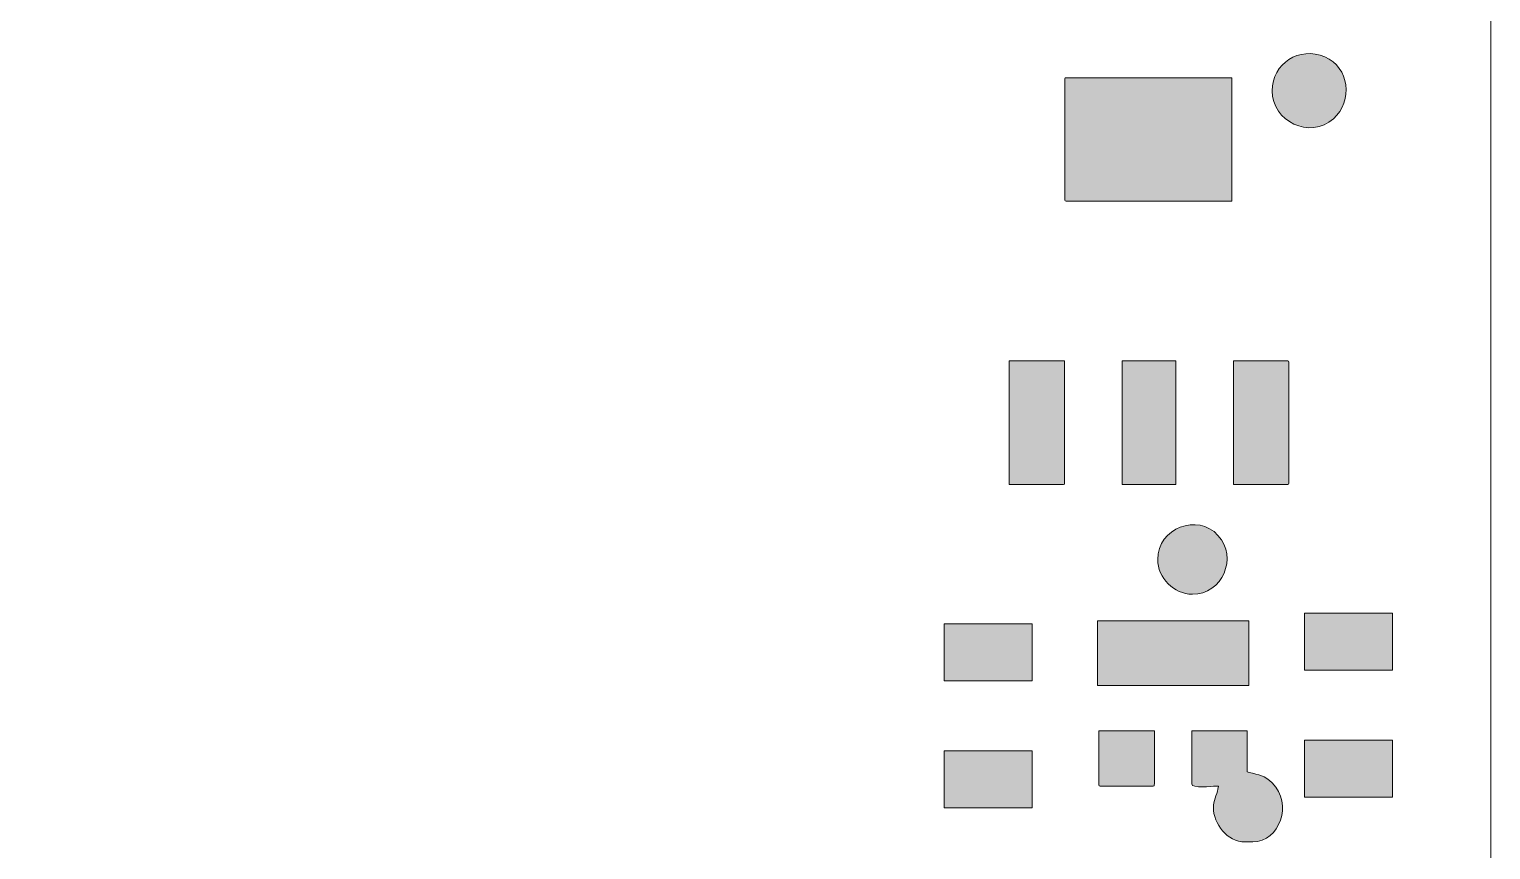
# Model space of a CAD drawing. Header units: centimetres. Extents: x 25 to 35.8, y -8.7 to 7.3.
# Drawn here: x 26.825 to 29.825, y 2.065 to 3.748 of the extents above; entities that cross this region are included whole.
import ezdxf

# ---------------------------------------------------------------- set-up
doc = ezdxf.new("R2010")
doc.units = ezdxf.units.CM
doc.header["$MEASUREMENT"] = 0
doc.layers.add('Layer 1', color=7, linetype='Continuous')

msp = doc.modelspace()

# ---------------------------------------------------------------- hatches: boundary and pattern name
at = {"layer": 'Layer 1', "true_color": 0x373435}
h = msp.add_hatch(color=250, dxfattribs=at)
edge = h.paths.add_edge_path()
edge.add_spline(control_points=[(29.37599, 3.62221), (29.37599, 3.55905), (29.4534, 3.52195), (29.50179, 3.56482), (29.5428, 3.60115), (29.53424, 3.67067), (29.4844, 3.6917), (29.43184, 3.71389), (29.37599, 3.67848), (29.37599, 3.62221)], knot_values=[0, 0, 0, 0, 0.3333333, 0.3333333, 0.3333333, 0.6666667, 0.6666667, 0.6666667, 1, 1, 1, 1], degree=3, periodic=1)
h = msp.add_hatch(color=250, dxfattribs=at)
edge = h.paths.add_edge_path()
edge.add_spline(control_points=[(29.29299, 3.39546), (29.29299, 3.39546), (29.29299, 3.64896), (29.29299, 3.64896), (29.29299, 3.64896), (28.95519, 3.64896), (28.95519, 3.64896), (28.95455, 3.64896), (28.95173, 3.64888), (28.95123, 3.64841), (28.95075, 3.6479), (28.95067, 3.64507), (28.95067, 3.64443), (28.95067, 3.64443), (28.95067, 3.39999), (28.95067, 3.39999), (28.95067, 3.39935), (28.95075, 3.39652), (28.95123, 3.39601), (28.95173, 3.39554), (28.95455, 3.39546), (28.95519, 3.39546), (28.95519, 3.39546), (29.29299, 3.39546), (29.29299, 3.39546)], knot_values=[0, 0, 0, 0, 0.125, 0.125, 0.125, 0.25, 0.25, 0.25, 0.375, 0.375, 0.375, 0.5, 0.5, 0.5, 0.625, 0.625, 0.625, 0.75, 0.75, 0.75, 0.875, 0.875, 0.875, 1, 1, 1, 1], degree=3, periodic=1)
h = msp.add_hatch(color=250, dxfattribs=at)
edge = h.paths.add_edge_path()
edge.add_spline(control_points=[(28.8364, 2.81451), (28.8364, 2.81451), (28.94567, 2.81451), (28.94567, 2.81451), (28.94631, 2.81451), (28.94913, 2.81459), (28.94963, 2.81506), (28.95011, 2.81557), (28.95019, 2.8184), (28.95019, 2.81904), (28.95019, 2.81904), (28.95019, 3.068), (28.95019, 3.068), (28.95019, 3.068), (28.8364, 3.068), (28.8364, 3.068), (28.8364, 3.068), (28.8364, 2.81451), (28.8364, 2.81451)], knot_values=[0, 0, 0, 0, 0.1666667, 0.1666667, 0.1666667, 0.3333333, 0.3333333, 0.3333333, 0.5, 0.5, 0.5, 0.6666667, 0.6666667, 0.6666667, 0.8333333, 0.8333333, 0.8333333, 1, 1, 1, 1], degree=3, periodic=1)
h = msp.add_hatch(color=250, dxfattribs=at)
edge = h.paths.add_edge_path()
edge.add_spline(control_points=[(29.06811, 2.81451), (29.06811, 2.81451), (29.17872, 2.81451), (29.17872, 2.81451), (29.17872, 2.81451), (29.17872, 3.068), (29.17872, 3.068), (29.17872, 3.068), (29.06811, 3.068), (29.06811, 3.068), (29.06811, 3.068), (29.06811, 2.81451), (29.06811, 2.81451)], knot_values=[0, 0, 0, 0, 0.25, 0.25, 0.25, 0.5, 0.5, 0.5, 0.75, 0.75, 0.75, 1, 1, 1, 1], degree=3, periodic=1)
h = msp.add_hatch(color=250, dxfattribs=at)
edge = h.paths.add_edge_path()
edge.add_spline(control_points=[(29.29664, 2.81451), (29.29664, 2.81451), (29.4059, 2.81451), (29.4059, 2.81451), (29.40654, 2.81451), (29.40937, 2.81459), (29.40987, 2.81507), (29.41035, 2.81557), (29.41043, 2.8184), (29.41043, 2.81904), (29.41043, 2.81904), (29.41043, 3.06348), (29.41043, 3.06348), (29.41043, 3.06412), (29.41035, 3.06694), (29.40988, 3.06744), (29.40937, 3.06792), (29.40654, 3.068), (29.4059, 3.068), (29.4059, 3.068), (29.29664, 3.068), (29.29664, 3.068), (29.29664, 3.068), (29.29664, 2.81451), (29.29664, 2.81451)], knot_values=[0, 0, 0, 0, 0.125, 0.125, 0.125, 0.25, 0.25, 0.25, 0.375, 0.375, 0.375, 0.5, 0.5, 0.5, 0.625, 0.625, 0.625, 0.75, 0.75, 0.75, 0.875, 0.875, 0.875, 1, 1, 1, 1], degree=3, periodic=1)
h = msp.add_hatch(color=250, dxfattribs=at)
edge = h.paths.add_edge_path()
edge.add_spline(control_points=[(29.14111, 2.6603), (29.14111, 2.62313), (29.17514, 2.58911), (29.21229, 2.58911), (29.27415, 2.58911), (29.30624, 2.66441), (29.26488, 2.71009), (29.22385, 2.75543), (29.14111, 2.72594), (29.14111, 2.6603)], knot_values=[0, 0, 0, 0, 0.3333333, 0.3333333, 0.3333333, 0.6666667, 0.6666667, 0.6666667, 1, 1, 1, 1], degree=3, periodic=1)
h = msp.add_hatch(color=250, dxfattribs=at)
edge = h.paths.add_edge_path()
edge.add_spline(control_points=[(29.44264, 2.43356), (29.44264, 2.43356), (29.62309, 2.43356), (29.62309, 2.43356), (29.62309, 2.43356), (29.62309, 2.55054), (29.62309, 2.55054), (29.62309, 2.55054), (29.44264, 2.55054), (29.44264, 2.55054), (29.44264, 2.55054), (29.44264, 2.43356), (29.44264, 2.43356)], knot_values=[0, 0, 0, 0, 0.25, 0.25, 0.25, 0.5, 0.5, 0.5, 0.75, 0.75, 0.75, 1, 1, 1, 1], degree=3, periodic=1)
h = msp.add_hatch(color=250, dxfattribs=at)
edge = h.paths.add_edge_path()
edge.add_spline(control_points=[(28.70309, 2.41134), (28.70309, 2.41134), (28.88354, 2.41134), (28.88354, 2.41134), (28.88354, 2.41134), (28.88354, 2.52832), (28.88354, 2.52832), (28.88354, 2.52832), (28.70309, 2.52832), (28.70309, 2.52832), (28.70309, 2.52832), (28.70309, 2.41134), (28.70309, 2.41134)], knot_values=[0, 0, 0, 0, 0.25, 0.25, 0.25, 0.5, 0.5, 0.5, 0.75, 0.75, 0.75, 1, 1, 1, 1], degree=3, periodic=1)
h = msp.add_hatch(color=250, dxfattribs=at)
edge = h.paths.add_edge_path()
edge.add_spline(control_points=[(29.01732, 2.40181), (29.01732, 2.40181), (29.3279, 2.40181), (29.3279, 2.40181), (29.3279, 2.40181), (29.3279, 2.53467), (29.3279, 2.53467), (29.3279, 2.53467), (29.01732, 2.53467), (29.01732, 2.53467), (29.01732, 2.53467), (29.01732, 2.40181), (29.01732, 2.40181)], knot_values=[0, 0, 0, 0, 0.25, 0.25, 0.25, 0.5, 0.5, 0.5, 0.75, 0.75, 0.75, 1, 1, 1, 1], degree=3, periodic=1)
h = msp.add_hatch(color=250, dxfattribs=at)
edge = h.paths.add_edge_path()
edge.add_spline(control_points=[(29.13428, 2.30927), (29.13428, 2.30927), (29.0205, 2.30927), (29.0205, 2.30927), (29.0205, 2.30927), (29.0205, 2.19999), (29.0205, 2.19999), (29.0205, 2.19935), (29.02058, 2.19652), (29.02106, 2.19601), (29.02156, 2.19554), (29.02438, 2.19546), (29.02502, 2.19546), (29.02502, 2.19546), (29.12976, 2.19546), (29.12976, 2.19546), (29.13041, 2.19546), (29.13321, 2.19553), (29.13373, 2.19601), (29.13421, 2.19653), (29.13428, 2.19934), (29.13428, 2.19999), (29.13428, 2.19999), (29.13428, 2.30927), (29.13428, 2.30927)], knot_values=[0, 0, 0, 0, 0.125, 0.125, 0.125, 0.25, 0.25, 0.25, 0.375, 0.375, 0.375, 0.5, 0.5, 0.5, 0.625, 0.625, 0.625, 0.75, 0.75, 0.75, 0.875, 0.875, 0.875, 1, 1, 1, 1], degree=3, periodic=1)
h = msp.add_hatch(color=250, dxfattribs=at)
edge = h.paths.add_edge_path()
edge.add_spline(control_points=[(29.32473, 2.30927), (29.32473, 2.30927), (29.21094, 2.30927), (29.21094, 2.30927), (29.21094, 2.30927), (29.21094, 2.19999), (29.21094, 2.19999), (29.21094, 2.19047), (29.25305, 2.19546), (29.2599, 2.19546), (29.2599, 2.19546), (29.2662, 2.19546), (29.2662, 2.19546), (29.2662, 2.19546), (29.26477, 2.18932), (29.26477, 2.18932), (29.26223, 2.17844), (29.25538, 2.16318), (29.25538, 2.15237), (29.25538, 2.11804), (29.28427, 2.08118), (29.3202, 2.08118), (29.3202, 2.08118), (29.33607, 2.08118), (29.33607, 2.08118), (29.39208, 2.08118), (29.41879, 2.15937), (29.37631, 2.20217), (29.36132, 2.21728), (29.3487, 2.219), (29.32859, 2.22369), (29.32859, 2.22369), (29.32473, 2.22459), (29.32473, 2.22459), (29.32473, 2.22459), (29.32473, 2.30927), (29.32473, 2.30927)], knot_values=[0, 0, 0, 0, 0.0833333, 0.0833333, 0.0833333, 0.1666667, 0.1666667, 0.1666667, 0.25, 0.25, 0.25, 0.3333333, 0.3333333, 0.3333333, 0.4166667, 0.4166667, 0.4166667, 0.5, 0.5, 0.5, 0.5833333, 0.5833333, 0.5833333, 0.6666667, 0.6666667, 0.6666667, 0.75, 0.75, 0.75, 0.8333333, 0.8333333, 0.8333333, 0.9166667, 0.9166667, 0.9166667, 1, 1, 1, 1], degree=3, periodic=1)
h = msp.add_hatch(color=250, dxfattribs=at)
edge = h.paths.add_edge_path()
edge.add_spline(control_points=[(29.44264, 2.17324), (29.44264, 2.17324), (29.62309, 2.17324), (29.62309, 2.17324), (29.62309, 2.17324), (29.62309, 2.29022), (29.62309, 2.29022), (29.62309, 2.29022), (29.44264, 2.29022), (29.44264, 2.29022), (29.44264, 2.29022), (29.44264, 2.17324), (29.44264, 2.17324)], knot_values=[0, 0, 0, 0, 0.25, 0.25, 0.25, 0.5, 0.5, 0.5, 0.75, 0.75, 0.75, 1, 1, 1, 1], degree=3, periodic=1)
h = msp.add_hatch(color=250, dxfattribs=at)
edge = h.paths.add_edge_path()
edge.add_spline(control_points=[(28.70309, 2.15102), (28.70309, 2.15102), (28.88354, 2.15102), (28.88354, 2.15102), (28.88354, 2.15102), (28.88354, 2.268), (28.88354, 2.268), (28.88354, 2.268), (28.70309, 2.268), (28.70309, 2.268), (28.70309, 2.268), (28.70309, 2.15102), (28.70309, 2.15102)], knot_values=[0, 0, 0, 0, 0.25, 0.25, 0.25, 0.5, 0.5, 0.5, 0.75, 0.75, 0.75, 1, 1, 1, 1], degree=3, periodic=1)

# ---------------------------------------------------------------- linework, layer by layer
at = {"layer": 'Layer 1', "color": 250, "lineweight": 9}
for points, knots in [([(24.98677, 7.2733), (24.98677, 7.2733), (24.98677, -0.1507), (24.98677, -0.1507), (24.98677, -0.1507), (29.82471, -0.1507), (29.82471, -0.1507), (29.82471, -0.1507), (29.82471, 7.2733), (29.82471, 7.2733), (29.82471, 7.2733), (24.98677, 7.2733), (24.98677, 7.2733)], [0, 0, 0, 0, 0.25, 0.25, 0.25, 0.5, 0.5, 0.5, 0.75, 0.75, 0.75, 1, 1, 1, 1]), ([(29.37599, 3.62221), (29.37599, 3.55905), (29.4534, 3.52195), (29.50179, 3.56482), (29.5428, 3.60115), (29.53424, 3.67067), (29.4844, 3.6917), (29.43184, 3.71389), (29.37599, 3.67848), (29.37599, 3.62221)], [0, 0, 0, 0, 0.3333333, 0.3333333, 0.3333333, 0.6666667, 0.6666667, 0.6666667, 1, 1, 1, 1]), ([(29.29299, 3.39546), (29.29299, 3.39546), (29.29299, 3.64896), (29.29299, 3.64896), (29.29299, 3.64896), (28.95519, 3.64896), (28.95519, 3.64896), (28.95455, 3.64896), (28.95173, 3.64888), (28.95123, 3.64841), (28.95075, 3.6479), (28.95067, 3.64507), (28.95067, 3.64443), (28.95067, 3.64443), (28.95067, 3.39999), (28.95067, 3.39999), (28.95067, 3.39935), (28.95075, 3.39652), (28.95123, 3.39601), (28.95173, 3.39554), (28.95455, 3.39546), (28.95519, 3.39546), (28.95519, 3.39546), (29.29299, 3.39546), (29.29299, 3.39546)], [0, 0, 0, 0, 0.125, 0.125, 0.125, 0.25, 0.25, 0.25, 0.375, 0.375, 0.375, 0.5, 0.5, 0.5, 0.625, 0.625, 0.625, 0.75, 0.75, 0.75, 0.875, 0.875, 0.875, 1, 1, 1, 1]), ([(28.8364, 2.81451), (28.8364, 2.81451), (28.94567, 2.81451), (28.94567, 2.81451), (28.94631, 2.81451), (28.94913, 2.81459), (28.94963, 2.81506), (28.95011, 2.81557), (28.95019, 2.8184), (28.95019, 2.81904), (28.95019, 2.81904), (28.95019, 3.068), (28.95019, 3.068), (28.95019, 3.068), (28.8364, 3.068), (28.8364, 3.068), (28.8364, 3.068), (28.8364, 2.81451), (28.8364, 2.81451)], [0, 0, 0, 0, 0.1666667, 0.1666667, 0.1666667, 0.3333333, 0.3333333, 0.3333333, 0.5, 0.5, 0.5, 0.6666667, 0.6666667, 0.6666667, 0.8333333, 0.8333333, 0.8333333, 1, 1, 1, 1]), ([(29.06811, 2.81451), (29.06811, 2.81451), (29.17872, 2.81451), (29.17872, 2.81451), (29.17872, 2.81451), (29.17872, 3.068), (29.17872, 3.068), (29.17872, 3.068), (29.06811, 3.068), (29.06811, 3.068), (29.06811, 3.068), (29.06811, 2.81451), (29.06811, 2.81451)], [0, 0, 0, 0, 0.25, 0.25, 0.25, 0.5, 0.5, 0.5, 0.75, 0.75, 0.75, 1, 1, 1, 1]), ([(29.29664, 2.81451), (29.29664, 2.81451), (29.4059, 2.81451), (29.4059, 2.81451), (29.40654, 2.81451), (29.40937, 2.81459), (29.40987, 2.81507), (29.41035, 2.81557), (29.41043, 2.8184), (29.41043, 2.81904), (29.41043, 2.81904), (29.41043, 3.06348), (29.41043, 3.06348), (29.41043, 3.06412), (29.41035, 3.06694), (29.40988, 3.06744), (29.40937, 3.06792), (29.40654, 3.068), (29.4059, 3.068), (29.4059, 3.068), (29.29664, 3.068), (29.29664, 3.068), (29.29664, 3.068), (29.29664, 2.81451), (29.29664, 2.81451)], [0, 0, 0, 0, 0.125, 0.125, 0.125, 0.25, 0.25, 0.25, 0.375, 0.375, 0.375, 0.5, 0.5, 0.5, 0.625, 0.625, 0.625, 0.75, 0.75, 0.75, 0.875, 0.875, 0.875, 1, 1, 1, 1]), ([(29.14111, 2.6603), (29.14111, 2.62313), (29.17514, 2.58911), (29.21229, 2.58911), (29.27415, 2.58911), (29.30624, 2.66441), (29.26488, 2.71009), (29.22385, 2.75543), (29.14111, 2.72594), (29.14111, 2.6603)], [0, 0, 0, 0, 0.3333333, 0.3333333, 0.3333333, 0.6666667, 0.6666667, 0.6666667, 1, 1, 1, 1]), ([(29.44264, 2.43356), (29.44264, 2.43356), (29.62309, 2.43356), (29.62309, 2.43356), (29.62309, 2.43356), (29.62309, 2.55054), (29.62309, 2.55054), (29.62309, 2.55054), (29.44264, 2.55054), (29.44264, 2.55054), (29.44264, 2.55054), (29.44264, 2.43356), (29.44264, 2.43356)], [0, 0, 0, 0, 0.25, 0.25, 0.25, 0.5, 0.5, 0.5, 0.75, 0.75, 0.75, 1, 1, 1, 1]), ([(28.70309, 2.41134), (28.70309, 2.41134), (28.88354, 2.41134), (28.88354, 2.41134), (28.88354, 2.41134), (28.88354, 2.52832), (28.88354, 2.52832), (28.88354, 2.52832), (28.70309, 2.52832), (28.70309, 2.52832), (28.70309, 2.52832), (28.70309, 2.41134), (28.70309, 2.41134)], [0, 0, 0, 0, 0.25, 0.25, 0.25, 0.5, 0.5, 0.5, 0.75, 0.75, 0.75, 1, 1, 1, 1]), ([(29.01732, 2.40181), (29.01732, 2.40181), (29.3279, 2.40181), (29.3279, 2.40181), (29.3279, 2.40181), (29.3279, 2.53467), (29.3279, 2.53467), (29.3279, 2.53467), (29.01732, 2.53467), (29.01732, 2.53467), (29.01732, 2.53467), (29.01732, 2.40181), (29.01732, 2.40181)], [0, 0, 0, 0, 0.25, 0.25, 0.25, 0.5, 0.5, 0.5, 0.75, 0.75, 0.75, 1, 1, 1, 1]), ([(29.13428, 2.30927), (29.13428, 2.30927), (29.0205, 2.30927), (29.0205, 2.30927), (29.0205, 2.30927), (29.0205, 2.19999), (29.0205, 2.19999), (29.0205, 2.19935), (29.02058, 2.19652), (29.02106, 2.19601), (29.02156, 2.19554), (29.02438, 2.19546), (29.02502, 2.19546), (29.02502, 2.19546), (29.12976, 2.19546), (29.12976, 2.19546), (29.13041, 2.19546), (29.13321, 2.19553), (29.13373, 2.19601), (29.13421, 2.19653), (29.13428, 2.19934), (29.13428, 2.19999), (29.13428, 2.19999), (29.13428, 2.30927), (29.13428, 2.30927)], [0, 0, 0, 0, 0.125, 0.125, 0.125, 0.25, 0.25, 0.25, 0.375, 0.375, 0.375, 0.5, 0.5, 0.5, 0.625, 0.625, 0.625, 0.75, 0.75, 0.75, 0.875, 0.875, 0.875, 1, 1, 1, 1]), ([(29.32473, 2.30927), (29.32473, 2.30927), (29.21094, 2.30927), (29.21094, 2.30927), (29.21094, 2.30927), (29.21094, 2.19999), (29.21094, 2.19999), (29.21094, 2.19047), (29.25305, 2.19546), (29.2599, 2.19546), (29.2599, 2.19546), (29.2662, 2.19546), (29.2662, 2.19546), (29.2662, 2.19546), (29.26477, 2.18932), (29.26477, 2.18932), (29.26223, 2.17844), (29.25538, 2.16318), (29.25538, 2.15237), (29.25538, 2.11804), (29.28427, 2.08118), (29.3202, 2.08118), (29.3202, 2.08118), (29.33607, 2.08118), (29.33607, 2.08118), (29.39208, 2.08118), (29.41879, 2.15937), (29.37631, 2.20217), (29.36132, 2.21728), (29.3487, 2.219), (29.32859, 2.22369), (29.32859, 2.22369), (29.32473, 2.22459), (29.32473, 2.22459), (29.32473, 2.22459), (29.32473, 2.30927), (29.32473, 2.30927)], [0, 0, 0, 0, 0.0833333, 0.0833333, 0.0833333, 0.1666667, 0.1666667, 0.1666667, 0.25, 0.25, 0.25, 0.3333333, 0.3333333, 0.3333333, 0.4166667, 0.4166667, 0.4166667, 0.5, 0.5, 0.5, 0.5833333, 0.5833333, 0.5833333, 0.6666667, 0.6666667, 0.6666667, 0.75, 0.75, 0.75, 0.8333333, 0.8333333, 0.8333333, 0.9166667, 0.9166667, 0.9166667, 1, 1, 1, 1]), ([(29.44264, 2.17324), (29.44264, 2.17324), (29.62309, 2.17324), (29.62309, 2.17324), (29.62309, 2.17324), (29.62309, 2.29022), (29.62309, 2.29022), (29.62309, 2.29022), (29.44264, 2.29022), (29.44264, 2.29022), (29.44264, 2.29022), (29.44264, 2.17324), (29.44264, 2.17324)], [0, 0, 0, 0, 0.25, 0.25, 0.25, 0.5, 0.5, 0.5, 0.75, 0.75, 0.75, 1, 1, 1, 1]), ([(28.70309, 2.15102), (28.70309, 2.15102), (28.88354, 2.15102), (28.88354, 2.15102), (28.88354, 2.15102), (28.88354, 2.268), (28.88354, 2.268), (28.88354, 2.268), (28.70309, 2.268), (28.70309, 2.268), (28.70309, 2.268), (28.70309, 2.15102), (28.70309, 2.15102)], [0, 0, 0, 0, 0.25, 0.25, 0.25, 0.5, 0.5, 0.5, 0.75, 0.75, 0.75, 1, 1, 1, 1])]:
    msp.add_open_spline(points, degree=3, knots=knots, dxfattribs=at)

doc.saveas('drawing.dxf')
